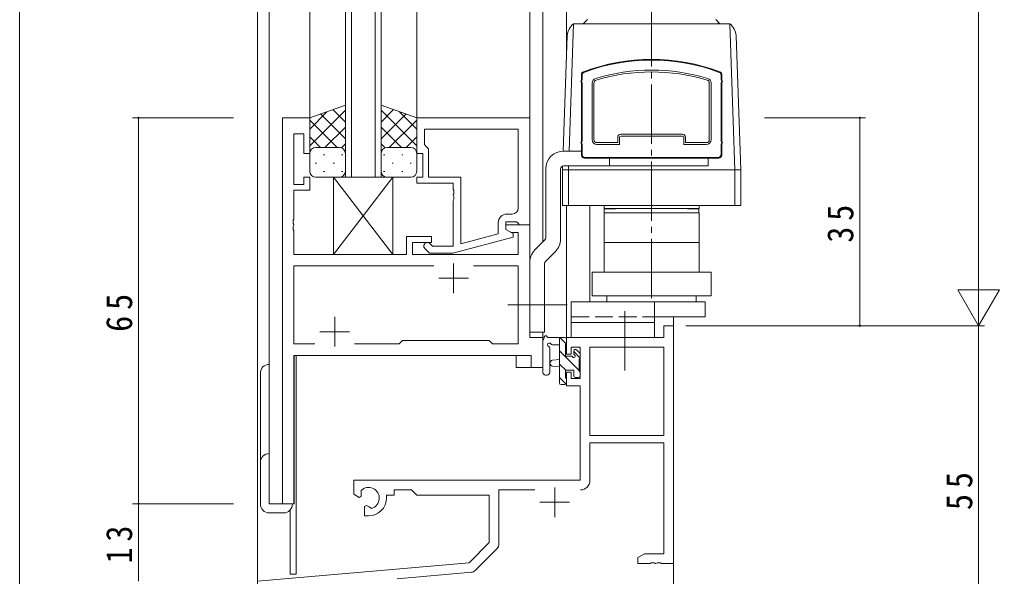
# Model space of a CAD drawing. Units: millimetres on the paper. Extents: x -397 to 397, y -282 to 282.
# Drawn here: x -393.9 to -229.1, y -182.9 to -89.2 of the extents above; entities that cross this region are included whole.
import ezdxf

# ---------------------------------------------------------------- set-up
doc = ezdxf.new("R2010")
doc.units = ezdxf.units.MM
doc.linetypes.add('USER2', pattern=[13, 10, -1, 1, -1])
doc.linetypes.add('USER4', pattern=[4, 3, -1])
for name, color, linetype, lineweight in [('0-1_YKK_ZWAK', 7, 'Continuous', 18), ('0-3_YKK_11', 7, 'Continuous', 18), ('0-4_YKK_12', 2, 'Continuous', 18), ('0-5_YKK_13', 4, 'Continuous', 18), ('0-6_YKK_D', 6, 'Continuous', 18)]:
    doc.layers.add(name, color=color, linetype=linetype, lineweight=lineweight)
doc.styles.add('ＭＳ ゴシック', font='')
doc.styles.get('ＭＳ ゴシック').set_extended_font_data('MS Gothic')

msp = doc.modelspace()

# ---------------------------------------------------------------- linework, layer by layer
at = {"layer": '0-1_YKK_ZWAK'}
msp.add_line((-393.908, -245.7), (-393.908, 279.3), dxfattribs=at)
at = {"layer": '0-3_YKK_11'}
for p, q in [((-345.108, -105.7), (-349.708, -105.7)), ((-349.708, -105.7), (-349.708, -170.7)), ((-345.108, -111.7), (-345.108, -105.7)), ((-327.108, -105.7), (-327.108, -111.7)), ((-308.108, -105.7), (-327.108, -105.7)), ((-308.108, -123.7), (-308.108, -105.7)), ((-347.778, -108.4), (-346.108, -108.4)), ((-347.778, -116.9), (-347.778, -108.4)), ((-346.108, -108.4), (-346.108, -111.7)), ((-325.808, -107.63), (-310.038, -107.63)), ((-325.808, -110.2), (-325.808, -107.63)), ((-325.808, -107.63), (-310.038, -107.63)), ((-310.038, -107.63), (-310.038, -120.9)), ((-325.608, -110.4), (-325.808, -110.2)), ((-325.108, -110.9), (-325.608, -110.4)), ((-346.108, -111.7), (-345.108, -111.7)), ((-327.108, -111.7), (-326.108, -111.7)), ((-326.108, -111.7), (-326.108, -115.7)), ((-325.108, -115.7), (-325.108, -110.9)), ((-346.108, -116.9), (-347.778, -116.9)), ((-346.108, -115.7), (-346.108, -116.9)), ((-345.108, -115.7), (-346.108, -115.7)), ((-345.108, -117.9), (-345.108, -115.7)), ((-327.108, -115.7), (-327.108, -116.7)), ((-326.108, -115.7), (-327.108, -115.7)), ((-327.108, -116.7), (-321.008, -116.7)), ((-319.708, -115.7), (-325.108, -115.7)), ((-321.008, -116.7), (-321.008, -117.742)), ((-319.708, -126.908), (-319.708, -115.7)), ((-347.778, -117.9), (-345.108, -117.9)), ((-347.778, -122.742), (-347.778, -117.9)), ((-321.008, -117.742), (-320.888, -117.925)), ((-320.888, -118.475), (-321.008, -118.658)), ((-321.008, -118.658), (-321.008, -118.742)), ((-320.888, -117.925), (-320.888, -118.475)), ((-321.008, -118.742), (-320.888, -118.925)), ((-320.888, -119.475), (-321.008, -119.658)), ((-321.008, -119.658), (-321.008, -127.3)), ((-320.888, -118.925), (-320.888, -119.475)), ((-311.038, -121.9), (-311.908, -121.9)), ((-347.898, -122.925), (-347.778, -122.742)), ((-347.898, -123.475), (-347.898, -122.925)), ((-347.778, -123.658), (-347.898, -123.475)), ((-313.408, -123.4), (-313.408, -125.22)), ((-312.108, -123.2), (-310.308, -123.2)), ((-312.108, -124.5), (-312.108, -123.2)), ((-310.308, -123.2), (-310.108, -123.4)), ((-310.108, -123.4), (-309.808, -123.7)), ((-347.898, -123.925), (-347.778, -123.742)), ((-347.898, -124.475), (-347.898, -123.925)), ((-347.778, -124.658), (-347.898, -124.475)), ((-347.778, -123.742), (-347.778, -123.658)), ((-347.778, -128.7), (-347.778, -124.658)), ((-313.408, -125.22), (-319.708, -126.908)), ((-312.108, -123.7), (-312.108, -124.5)), ((-308.108, -123.7), (-312.108, -123.7)), ((-312.108, -124.5), (-311.242, -125)), ((-310.908, -125.193), (-312.108, -124.5)), ((-311.242, -125), (-310.038, -125)), ((-310.908, -125.793), (-310.908, -125.193)), ((-310.038, -125), (-310.038, -128.7)), ((-309.808, -123.7), (-308.108, -123.7)), ((-308.108, -142.7), (-308.108, -123.7)), ((-328.808, -125.7), (-328.808, -128.7)), ((-324.608, -125.7), (-328.808, -125.7)), ((-327.808, -126.7), (-324.608, -126.7)), ((-327.808, -128.7), (-327.808, -126.7)), ((-324.46, -127.3), (-324.884, -126.876)), ((-324.608, -126.7), (-324.608, -125.7)), ((-321.012, -128.5), (-310.908, -125.793)), ((-325.732, -127.724), (-324.957, -128.5)), ((-324.957, -128.5), (-321.012, -128.5)), ((-321.008, -127.3), (-324.46, -127.3)), ((-328.808, -128.7), (-347.778, -128.7)), ((-310.038, -128.7), (-327.808, -128.7)), ((-324.259, -130.63), (-347.778, -130.63)), ((-347.778, -130.63), (-347.778, -143.77)), ((-324.259, -130.63), (-347.778, -130.63)), ((-320.908, -130.2), (-320.908, -135.2)), ((-310.038, -130.63), (-317.558, -130.63)), ((-310.038, -143.77), (-310.038, -130.63)), ((-323.408, -132.7), (-318.408, -132.7)), ((-340.908, -139.2), (-340.908, -144.2)), ((-343.408, -141.7), (-338.408, -141.7)), ((-285.538, -140.7), (-285.538, -142.7)), ((-283.908, -140.7), (-285.538, -140.7)), ((-283.908, -180.7), (-283.908, -140.7)), ((-330.078, -143.77), (-329.508, -143.2)), ((-329.508, -143.2), (-314.908, -143.2)), ((-314.908, -143.2), (-314.338, -143.77)), ((-305.908, -142.7), (-308.108, -142.7)), ((-305.908, -147.7), (-305.908, -142.7)), ((-301.908, -142.7), (-301.908, -145.5)), ((-285.538, -142.7), (-301.908, -142.7)), ((-347.778, -143.77), (-344.259, -143.77)), ((-337.558, -143.77), (-330.078, -143.77)), ((-314.338, -143.77), (-310.038, -143.77)), ((-301.108, -144.33), (-299.608, -144.33)), ((-301.108, -145.5), (-301.108, -144.33)), ((-299.608, -144.33), (-299.608, -149.6)), ((-297.978, -144.33), (-297.978, -159.2)), ((-285.538, -144.33), (-297.978, -144.33)), ((-297.978, -144.33), (-297.978, -159.2)), ((-285.538, -159.2), (-285.538, -144.33)), ((-347.778, -145.7), (-307.838, -145.7)), ((-347.778, -170.7), (-347.778, -145.7)), ((-307.838, -145.7), (-307.838, -147.7)), ((-301.908, -145.5), (-301.108, -145.5)), ((-307.838, -147.7), (-305.908, -147.7)), ((-301.908, -148.5), (-301.908, -150.8)), ((-301.108, -148.5), (-301.908, -148.5)), ((-301.108, -149.6), (-301.108, -148.5)), ((-299.608, -149.6), (-301.108, -149.6)), ((-301.908, -150.8), (-299.608, -150.8)), ((-299.608, -150.8), (-299.608, -166.7)), ((-297.978, -159.2), (-285.538, -159.2)), ((-297.978, -160.4), (-285.538, -160.4)), ((-297.978, -166.73), (-297.978, -160.4)), ((-285.538, -160.4), (-285.538, -179.07)), ((-337.708, -166.7), (-337.708, -169.065)), ((-299.608, -166.7), (-337.708, -166.7)), ((-303.908, -167.9), (-303.908, -172.9)), ((-337.708, -169.065), (-336.808, -169.585)), ((-336.808, -169.585), (-336.458, -169.382)), ((-336.435, -168.878), (-336.473, -168.419)), ((-336.458, -169.382), (-336.435, -168.878)), ((-332.208, -169.2), (-330.908, -169.2)), ((-332.208, -169.7), (-332.208, -169.2)), ((-330.908, -168.33), (-327.978, -168.33)), ((-330.908, -169.2), (-330.908, -168.33)), ((-327.978, -168.33), (-327.108, -169.2)), ((-327.108, -169.2), (-314.908, -169.2)), ((-314.908, -169.2), (-314.908, -177.2)), ((-313.278, -168.33), (-307.259, -168.33)), ((-313.278, -177.461), (-313.278, -168.33)), ((-349.708, -170.7), (-347.778, -170.7)), ((-335.558, -170.941), (-335.908, -171.143)), ((-335.908, -171.143), (-335.908, -172.7)), ((-335.109, -171.174), (-335.558, -170.941)), ((-334.731, -171.436), (-335.109, -171.174)), ((-306.408, -170.4), (-301.408, -170.4)), ((-335.908, -172.7), (-335.208, -172.7)), ((-314.908, -177.2), (-318.292, -180.584)), ((-317.302, -181.899), (-313.571, -178.168)), ((-288.817, -179.07), (-289.908, -179.7)), ((-285.538, -179.07), (-288.817, -179.07)), ((-318.292, -180.584), (-353.908, -183.7)), ((-289.908, -179.7), (-289.908, -180.7)), ((-289.908, -180.7), (-287.866, -180.7)), ((-287.866, -180.7), (-287.683, -180.58)), ((-287.683, -180.58), (-287.133, -180.58)), ((-287.133, -180.58), (-286.95, -180.7)), ((-286.95, -180.7), (-286.866, -180.7)), ((-286.866, -180.7), (-286.683, -180.58)), ((-286.683, -180.58), (-286.133, -180.58)), ((-286.133, -180.58), (-285.95, -180.7)), ((-285.95, -180.7), (-283.908, -180.7)), ((-330.389, -183.279), (-317.922, -182.188))]:
    msp.add_line(p, q, dxfattribs=at)
for centre, radius, start, end in [((-311.908, -123.4), 1.5, 90.00001, 179.99999), ((-311.038, -120.9), 1, 270.00001, 359.99999), ((-325.308, -127.3), 0.6, 44.99999, 225.00001), ((-335.208, -169.7), 1.8, 285.36688, 134.63312), ((-299.578, -166.73), 1.6, 270.00001, 359.99999), ((-335.208, -169.7), 3, 270.00001, 359.99999), ((-314.278, -177.461), 1, 315, 359.99999), ((-318.009, -181.192), 1, 275, 315.00002)]:
    msp.add_arc(centre, radius, start, end, dxfattribs=at)
at = {"layer": '0-4_YKK_12'}
for p, q in [((-353.908, -195.7), (-353.908, -3.7)), ((-351.908, -170.7), (-351.908, -3.7)), ((-345.108, -105.7), (-345.108, -3.7)), ((-339.108, -3.7), (-339.108, -115.701)), ((-338.108, -115.701), (-338.108, -3.7)), ((-334.108, -3.7), (-334.108, -115.701)), ((-333.108, -115.701), (-333.108, -3.7)), ((-327.108, -105.7), (-327.108, -3.7)), ((-308.108, -106), (-308.108, -3.7)), ((-305.908, -126.603), (-305.908, -3.7)), ((-301.908, -94.519), (-301.908, -3.7)), ((-345.108, -105.7), (-349.708, -105.7)), ((-349.708, -170.7), (-349.708, -105.7)), ((-339.108, -115.701), (-333.108, -115.701)), ((-301.908, -120.477), (-301.908, -142.7)), ((-298.008, -120.477), (-298.008, -136.677)), ((-308.408, -123.7), (-308.108, -123.7)), ((-308.108, -123.7), (-308.108, -142.699)), ((-283.908, -139.177), (-283.908, -195.7)), ((-308.108, -142.699), (-305.908, -142.699)), ((-305.908, -147.7), (-305.908, -141.8)), ((-298.008, -142.7), (-301.908, -142.7)), ((-298.008, -142.677), (-298.008, -142.7)), ((-347.708, -145.7), (-310.408, -145.7)), ((-347.708, -170.7), (-347.708, -145.7)), ((-347.408, -145.7), (-347.408, -182.5)), ((-310.408, -145.7), (-310.408, -147.7)), ((-310.408, -147.7), (-305.908, -147.7)), ((-351.908, -170.7), (-347.708, -170.7)), ((-348.408, -171.72), (-348.408, -182.5)), ((-347.408, -182.5), (-348.408, -182.5))]:
    msp.add_line(p, q, dxfattribs=at)
at = {"layer": '0-5_YKK_13', "linetype": 'USER2'}
for p, q in [((-287.605, -136.069), (-287.605, -84.209)), ((-311.81, -137.2), (-301, -137.2)), ((-292.108, -138.258), (-292.108, -148.856))]:
    msp.add_line(p, q, dxfattribs=at)
at = {"layer": '0-5_YKK_13'}
for p, q in [((-300.745, -89.877), (-301.494, -111.3)), ((-274.465, -89.877), (-300.745, -89.877)), ((-298.398, -89.17), (-299.105, -89.877)), ((-276.812, -89.17), (-276.105, -89.877)), ((-274.465, -89.877), (-273.606, -114.477)), ((-302.494, -111.301), (-301.816, -91.877)), ((-272.605, -114.477), (-273.394, -91.877)), ((-299.405, -98.422), (-299.405, -111.977)), ((-299.305, -98.521), (-299.305, -99.377)), ((-275.905, -98.521), (-275.905, -99.377)), ((-275.805, -98.422), (-275.805, -111.977)), ((-299.305, -99.777), (-299.305, -109.677)), ((-297.605, -99.845), (-297.605, -109.377)), ((-297.305, -99.845), (-297.305, -109.377)), ((-277.905, -99.845), (-277.905, -109.377)), ((-277.605, -99.845), (-277.605, -109.377)), ((-275.905, -99.777), (-275.905, -109.677)), ((-339.108, -103.557), (-345.108, -105.7)), ((-339.108, -103.557), (-339.108, -111.7)), ((-333.108, -111.7), (-333.108, -103.557)), ((-333.108, -103.557), (-327.108, -105.7)), ((-345.108, -110.432), (-339.108, -104.432)), ((-345.108, -107.603), (-342.147, -104.643)), ((-339.108, -109.251), (-343.304, -105.056)), ((-339.108, -106.423), (-341.22, -104.311)), ((-333.108, -106.423), (-330.997, -104.311)), ((-327.108, -110.432), (-333.108, -104.432)), ((-333.108, -109.251), (-328.912, -105.056)), ((-327.108, -107.603), (-330.069, -104.643)), ((-345.108, -105.7), (-345.108, -111.7)), ((-340.488, -110.7), (-345.108, -106.08)), ((-331.729, -110.7), (-327.108, -106.08)), ((-327.108, -105.7), (-327.108, -111.7)), ((-342.548, -110.7), (-339.108, -107.26)), ((-329.668, -110.7), (-333.108, -107.26)), ((-292.805, -108.477), (-282.405, -108.477)), ((-343.316, -110.7), (-345.108, -108.908)), ((-339.776, -110.757), (-339.108, -110.089)), ((-332.44, -110.757), (-333.108, -110.089)), ((-328.9, -110.7), (-327.108, -108.908)), ((-299.305, -110.077), (-299.305, -111.877)), ((-296.805, -109.877), (-293.305, -109.877)), ((-293.005, -110.177), (-296.805, -110.177)), ((-293.305, -108.977), (-293.305, -109.877)), ((-293.005, -110.177), (-293.005, -108.977)), ((-292.805, -108.777), (-282.405, -108.777)), ((-282.205, -108.977), (-282.205, -110.177)), ((-278.405, -110.177), (-282.205, -110.177)), ((-281.905, -108.977), (-281.905, -109.877)), ((-278.405, -109.877), (-281.905, -109.877)), ((-275.905, -110.077), (-275.905, -111.877)), ((-345.108, -114.7), (-345.108, -111.7)), ((-344.108, -110.7), (-340.508, -110.7)), ((-343.708, -110.7), (-340.108, -110.7)), ((-342.773, -111.922), (-342.573, -111.922)), ((-339.743, -111.922), (-339.543, -111.922)), ((-339.108, -111.7), (-339.108, -114.7)), ((-333.108, -111.7), (-333.108, -114.7)), ((-332.473, -111.922), (-332.673, -111.922)), ((-328.508, -110.7), (-332.108, -110.7)), ((-328.108, -110.7), (-331.708, -110.7)), ((-329.443, -111.922), (-329.643, -111.922)), ((-327.108, -114.7), (-327.108, -111.7)), ((-299.405, -111.3), (-302.405, -111.3)), ((-344.188, -113.337), (-343.988, -113.337)), ((-341.158, -113.337), (-340.958, -113.337)), ((-331.058, -113.337), (-331.258, -113.337)), ((-328.028, -113.337), (-328.228, -113.337)), ((-298.905, -112.477), (-276.305, -112.477)), ((-298.805, -112.377), (-276.405, -112.377)), ((-294.712, -113.8), (-294.712, -112.477)), ((-278.105, -113.8), (-278.105, -112.477)), ((-342.773, -114.752), (-342.573, -114.752)), ((-339.743, -114.752), (-339.543, -114.752)), ((-332.473, -114.752), (-332.673, -114.752)), ((-329.443, -114.752), (-329.643, -114.752)), ((-305.405, -125.893), (-305.405, -114.3)), ((-302.905, -114.3), (-302.905, -126.1)), ((-302.605, -114.477), (-302.583, -113.833)), ((-302.605, -114.477), (-272.605, -114.477)), ((-302.605, -120.477), (-302.605, -114.477)), ((-302.405, -113.8), (-278.105, -113.8)), ((-301.581, -113.8), (-301.605, -114.477)), ((-301.605, -120.477), (-301.605, -114.477)), ((-273.605, -120.477), (-273.605, -114.477)), ((-272.605, -120.477), (-272.605, -114.477)), ((-340.108, -115.7), (-344.108, -115.7)), ((-341.108, -115.7), (-341.108, -128.7)), ((-341.108, -115.7), (-331.108, -115.7)), ((-341.108, -115.7), (-331.108, -128.7)), ((-331.108, -115.7), (-341.108, -128.7)), ((-332.108, -115.7), (-328.108, -115.7)), ((-331.108, -128.7), (-331.108, -115.7)), ((-302.605, -120.477), (-272.605, -120.477)), ((-279.605, -120.477), (-295.605, -120.477)), ((-295.605, -120.477), (-295.605, -120.977)), ((-295.605, -120.977), (-279.605, -120.977)), ((-295.605, -121.677), (-287.605, -121.677)), ((-295.605, -126.677), (-295.605, -121.677)), ((-295.576, -121.074), (-291.713, -120.977)), ((-295.561, -121.677), (-295.576, -121.074)), ((-279.649, -121.677), (-295.561, -121.677)), ((-291.713, -120.977), (-283.498, -120.977)), ((-279.634, -121.074), (-283.498, -120.977)), ((-279.649, -121.677), (-279.634, -121.074)), ((-279.605, -120.977), (-279.605, -120.477)), ((-307.226, -127.921), (-305.552, -126.246)), ((-295.605, -131.677), (-295.605, -126.677)), ((-287.608, -126.677), (-295.605, -126.677)), ((-279.611, -131.677), (-279.611, -126.677)), ((-305.459, -129.896), (-303.784, -128.221)), ((-279.605, -128.377), (-279.605, -131.677)), ((-341.108, -128.7), (-331.108, -128.7)), ((-308.105, -141.8), (-308.105, -130.043)), ((-305.605, -141.8), (-305.605, -130.25)), ((-297.608, -135.677), (-297.608, -131.677)), ((-277.608, -131.677), (-297.608, -131.677)), ((-279.605, -131.677), (-295.605, -131.677)), ((-277.608, -135.677), (-277.608, -131.677)), ((-301.108, -136.677), (-301.108, -142.677)), ((-301.108, -136.677), (-278.608, -136.677)), ((-277.608, -135.677), (-297.608, -135.677)), ((-295.108, -136.677), (-295.108, -135.677)), ((-287.108, -142.677), (-287.108, -136.677)), ((-280.108, -136.677), (-280.108, -135.677)), ((-278.608, -136.677), (-278.608, -139.177)), ((-287.108, -139.177), (-278.608, -139.177)), ((-287.108, -140.177), (-301.108, -140.177)), ((-308.105, -141.8), (-305.605, -141.8)), ((-305.908, -148.428), (-305.908, -143.266)), ((-302.208, -142.7), (-304.889, -142.7)), ((-303.108, -142.7), (-303.108, -150.3)), ((-302, -143.768), (-303.068, -142.7)), ((-301.908, -143.6), (-301.908, -143)), ((-287.108, -142.677), (-301.108, -142.677)), ((-304.708, -148.428), (-304.705, -144.467)), ((-304.289, -143.9), (-303.108, -143.9)), ((-299.808, -148.205), (-303.108, -144.905)), ((-302.108, -145.8), (-302.108, -143.8)), ((-300.708, -145), (-300.708, -145.339)), ((-299.696, -145.288), (-300.196, -144.788)), ((-303.108, -146.4), (-304.253, -146.502)), ((-301.169, -145.8), (-302.108, -145.8)), ((-299.615, -146.153), (-300.708, -145.06)), ((-299.808, -148.4), (-299.808, -146.3)), ((-299.608, -146.1), (-299.608, -145.5)), ((-351.908, -147.2), (-351.908, -170.7)), ((-303.108, -147.6), (-304.253, -147.498)), ((-302.058, -148.2), (-303.108, -147.15)), ((-302.108, -148.2), (-300.708, -148.2)), ((-302.108, -149.5), (-302.108, -148.2)), ((-300.708, -148.2), (-300.708, -149.1)), ((-353.408, -170.7), (-353.408, -148.7)), ((-301.994, -150.51), (-303.108, -149.395)), ((-301.908, -150.3), (-301.908, -149.7)), ((-300.408, -149.4), (-299.908, -149.4)), ((-299.608, -149.1), (-299.608, -148.6)), ((-302.808, -150.6), (-302.208, -150.6)), ((-351.908, -170.7), (-348.008, -170.7)), ((-349.508, -172.2), (-351.908, -172.2))]:
    msp.add_line(p, q, dxfattribs=at)
at = {"layer": '0-5_YKK_13', "linetype": 'USER4'}
msp.add_line((-301.108, -139.177), (-287.108, -139.177), dxfattribs=at)
at = {"layer": '0-5_YKK_13'}
msp.add_lwpolyline([(-287.608, -126.677), (-279.611, -126.677), (-279.611, -121.677)], dxfattribs=at)
for centre, radius, start, end in [((-298.832, -92.187), 3, 129.62868, 174.05767), ((-276.378, -92.187), 3, 5.94233, 50.37132), ((-287.605, -128.622), 32.745, 69.48595, 110.51405), ((-287.605, -128.188), 32.211, 69.31771, 110.68229), ((-298.905, -98.422), 0.5, 110.51405, 180), ((-298.805, -98.521), 0.5, 110.68229, 180), ((-287.605, -130.09), 32.413, 73.08118, 106.91882), ((-287.605, -130.09), 32.113, 73.08118, 106.91882), ((-276.405, -98.521), 0.5, 0, 69.31771), ((-276.305, -98.422), 0.5, 0, 69.48595), ((-299.305, -99.577), 0.2, 90, 270), ((-296.805, -99.845), 0.8, 106.91882, 180), ((-296.805, -99.845), 0.5, 106.91882, 180), ((-278.405, -99.845), 0.5, 0, 73.08118), ((-278.405, -99.845), 0.8, 0, 73.08118), ((-275.905, -99.577), 0.2, 270, 90), ((-292.805, -108.977), 0.5, 90, 180), ((-282.405, -108.977), 0.5, 0, 90), ((-299.305, -109.877), 0.2, 90, 270), ((-296.805, -109.377), 0.8, 180, 270), ((-296.805, -109.377), 0.5, 180, 270), ((-292.805, -108.977), 0.2, 90, 180), ((-282.405, -108.977), 0.2, 0, 90), ((-278.405, -109.377), 0.8, 270, 0), ((-278.405, -109.377), 0.5, 270, 0), ((-275.905, -109.877), 0.2, 270, 90), ((-344.108, -111.7), 1, 90, 180), ((-344.108, -111.7), 1, 90, 180), ((-340.108, -111.7), 1, 360, 90), ((-340.108, -111.7), 1, 360, 90), ((-332.108, -111.7), 1, 90, 180), ((-332.108, -111.7), 1, 90, 180), ((-328.108, -111.7), 1, 360, 90), ((-328.108, -111.7), 1, 360, 90), ((-302.405, -114.3), 3, 90, 180), ((-298.905, -111.977), 0.5, 180, 270), ((-298.805, -111.877), 0.5, 180, 270), ((-276.405, -111.877), 0.5, 270, 0), ((-276.305, -111.977), 0.5, 270, 0), ((-344.108, -114.7), 1, 180, 270), ((-340.108, -114.7), 1, 270, 360), ((-332.108, -114.7), 1, 180, 270), ((-328.108, -114.7), 1, 270, 360), ((-302.405, -114.3), 0.5, 90, 180), ((-305.905, -125.893), 0.5, 315, 0), ((-305.905, -126.1), 3, 315, 0), ((-305.105, -130.043), 3, 135, 180), ((-305.105, -130.25), 0.5, 135, 180), ((-305.608, -143.266), 0.3, 130.52878, 180), ((-305.998, -142.81), 0.3, 310.52878, 10.52878), ((-305.408, -142.7), 0.3, 30, 190.52878), ((-304.889, -142.4), 0.3, 210, 270), ((-302.208, -143), 0.3, 0, 90), ((-304.808, -143.9), 0.3, 30, 250.81024), ((-305.005, -144.467), 0.3, 359.95977, 70.81024), ((-304.289, -143.6), 0.3, 210, 270), ((-302.108, -143.6), 0.2, 270, 0), ((-300.408, -145), 0.3, 45, 180), ((-304.208, -147), 0.5, 95.09207, 264.90793), ((-301.169, -146.1), 0.3, 33.05573, 90), ((-300.708, -145.8), 0.25, 213.05573, 56.94427), ((-300.408, -145.339), 0.3, 180, 236.94427), ((-299.808, -146.1), 0.2, 270, 0), ((-299.908, -145.5), 0.3, 0, 45), ((-351.908, -148.7), 1.5, 90, 180), ((-305.308, -148.428), 0.6, 179.95977, 359.95977), ((-302.108, -149.7), 0.2, 0, 90), ((-300.408, -149.1), 0.3, 180, 270), ((-299.908, -149.1), 0.3, 270, 0), ((-299.808, -148.6), 0.2, 0, 90), ((-302.808, -150.3), 0.3, 180, 270), ((-302.208, -150.3), 0.3, 270, 0), ((-351.908, -163.7), 1.5, 90, 180), ((-351.908, -170.7), 1.5, 180, 270), ((-349.508, -170.7), 1.5, 270, 0)]:
    msp.add_arc(centre, radius, start, end, dxfattribs=at)
at = {"layer": '0-6_YKK_D'}
for p, q in [((-232.605, 152.3), (-232.605, -133.7)), ((-353.908, -93.7), (-353.908, -64.7)), ((-357.908, -105.7), (-374.908, -105.7)), ((-373.908, -170.7), (-373.908, -105.7)), ((-268.605, -105.7), (-251.605, -105.7)), ((-252.605, -105.7), (-252.605, -140.7)), ((-232.605, -140.7), (-232.605, -128.576)), ((-229.105, -134.638), (-236.105, -134.638)), ((-232.605, -140.7), (-236.105, -134.638)), ((-232.605, -140.7), (-229.105, -134.638)), ((-281.863, -140.7), (-231.605, -140.7)), ((-268.605, -140.7), (-231.605, -140.7)), ((-268.605, -140.7), (-251.605, -140.7)), ((-232.605, -140.7), (-232.605, -195.7)), ((-357.908, -170.7), (-374.908, -170.7)), ((-357.908, -170.7), (-374.908, -170.7)), ((-373.908, -183.7), (-373.908, -170.7))]:
    msp.add_line(p, q, dxfattribs=at)
for centre, start, end in [((-373.908, -105.7), 90, 270), ((-373.908, -105.7), 270, 90), ((-252.605, -105.7), 90, 270), ((-252.605, -105.7), 270, 90), ((-252.605, -140.7), 90, 270), ((-252.605, -140.7), 270, 90), ((-373.908, -170.7), 90, 270), ((-373.908, -170.7), 90, 270), ((-373.908, -170.7), 270, 90), ((-373.908, -170.7), 270, 90)]:
    msp.add_arc(centre, 0.106, start, end, dxfattribs=at)

# ---------------------------------------------------------------- texts
at = {"layer": '0-6_YKK_D', "color": 7, "char_height": 4.399, "attachment_point": 7, "rotation": 90, "style": 'ＭＳ ゴシック'}
for s, insert in [('\\T1.37;\\W0.9;35', (-253.605, -126.72)), ('\\T1.37;\\W0.9;65', (-374.908, -141.72)), ('\\T1.37;\\W0.9;55', (-233.605, -171.72)), ('\\T1.37;\\W0.9;13', (-374.908, -180.72))]:
    msp.add_mtext(s, dxfattribs=dict(at, insert=insert))

doc.saveas('drawing.dxf')
